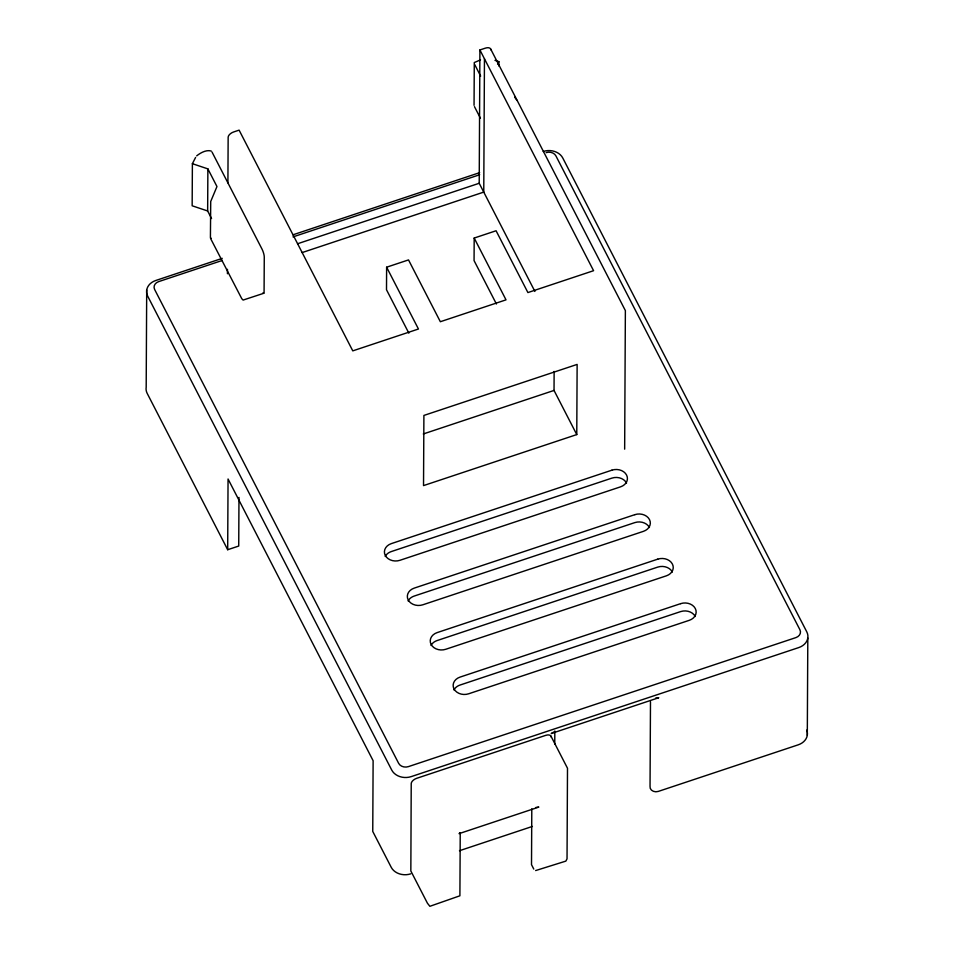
<?xml version="1.0" encoding="UTF-8"?>
<svg xmlns="http://www.w3.org/2000/svg" width="954" height="954" viewBox="0 0 954 954"><rect width="100%" height="100%" fill="white"/><g stroke="black" fill="none" stroke-linecap="round" stroke-linejoin="round"><path stroke-width="1.43" d="M474.055 105.31L474.281 62.547L480.518 59.863M146.701 290.016L146.189 387.252A14.93 12.032 0.3 0 0 147.214 393.43L227.684 549.719L238.727 546.046L238.977 497.428M195.582 157.458L192.386 163.694L192.159 205.79L207.65 210.977L211.549 218.549M207.65 210.977L207.877 168.882L192.386 163.694M227.434 273.738L227.457 269.314M227.911 182.894L228.149 137.293A5.927 3.232 -27.2 0 1 233.647 131.962L239.108 130.138L352.777 350.869L418.448 329.011L386.62 267.203L408.515 259.917L440.343 321.725L506.014 299.854L474.186 238.047L496.08 230.761L527.908 292.568L593.579 270.697L479.91 49.966L485.383 48.141A5.927 3.232 -27.2 0 1 490.833 49.823M227.684 549.719L228.054 479.003L373.121 760.708L372.752 831.435L391.223 867.305A14.93 12.032 0.3 0 0 410.745 873.84M386.62 267.203L386.501 289.754L408.849 333.149M474.186 238.047L474.066 260.609L496.414 304.004M534.908 291.435L479.206 183.275L479.91 49.966M484.453 58.79L483.761 192.1L302.108 252.583M498.823 66.017L498.847 61.652L494.971 60.364M531.795 808.849L531.509 864.658L533.775 869.07M576.765 434.583L577.134 364.416L423.898 415.431L423.528 485.598L576.765 434.583L554.035 390.436L554.131 371.428M554.751 744.358L554.823 731.002M624.655 449.155L625.371 310.599L490.654 48.976M650.485 701.631L650.044 786.346A5.974 4.818 0.3 0 0 658.26 791.426L798.224 744.824A14.93 12.032 0.3 0 0 806.726 730.096M807.299 735.284L807.811 638.047M497.571 64.156L498.847 61.652M196.667 155.872C200.495 152.807 206.326 149.528 211.228 151.03M211.335 238.345L210.417 237.701L210.715 201.497L216.963 186.543L207.877 168.882M222.246 258.355L155.776 280.488A14.93 12.032 0.3 0 0 147.715 296.193L391.736 770.069A14.93 12.032 0.3 0 0 411.257 776.604L798.725 647.587A14.93 12.032 0.3 0 0 806.786 631.87L562.777 158.006A14.93 12.032 0.3 0 0 543.255 151.471M292.95 234.815L479.623 172.662M222.306 260.442L158.662 281.621A7.465 6.022 0.3 0 0 154.631 289.479L398.653 763.355A7.465 6.022 0.3 0 0 408.407 766.622L795.886 637.606A7.465 6.022 0.3 0 0 799.917 629.747L555.908 155.884A7.465 6.022 0.3 0 0 546.141 152.616M293.009 236.89L479.683 174.737M297.553 243.759L479.206 183.275M263.769 293.283L243.115 300.069L241.779 298.709L210.524 238.393M423.29 433.963L554.035 390.436M459.458 850.718L532.38 826.438M535.981 807.418L538.831 807.084L459.065 833.641L460.233 832.639L459.9 895.794L429.872 906.3L427.44 903.223L410.84 870.978L411.222 783.639A5.927 3.232 -27.2 0 1 416.707 778.309L545.724 735.355A5.927 3.232 -27.2 0 1 551.173 737.048M535.647 870.561L565.853 861.116L567.034 858.838L567.499 768.244L550.995 736.202M514.755 97.248L517.008 100.48M474.687 64.526L480.649 76.117M474.46 106.633L480.434 118.213M212.003 151.996L262.016 249.113A5.927 1.359 71.6 0 1 264.27 257.043L264.079 292.127A5.927 1.359 71.6 0 1 262.934 292.95M553.642 732.016A5.974 4.818 0.3 0 1 551.197 733.531L658.749 697.72A5.974 4.818 0.3 0 1 655.684 698.042M626.528 483.022A11.198 9.027 0.3 0 0 611.896 478.121L391.271 551.579A11.198 9.027 0.3 0 0 385.213 556.456M695.263 616.499A11.198 9.027 0.3 0 0 680.631 611.597L460.007 685.055A11.198 9.027 0.3 0 0 453.949 689.945M672.355 572.006A11.198 9.027 0.3 0 0 657.723 567.105L437.087 640.563A11.198 9.027 0.3 0 0 431.041 645.441M649.447 527.514A11.198 9.027 0.3 0 0 634.804 522.613L414.179 596.071A11.198 9.027 0.3 0 0 408.121 600.948M611.931 470.167L391.307 543.625A11.198 9.027 0.3 0 0 385.261 555.407A11.198 9.027 0.3 0 0 399.905 560.308L620.529 486.85A11.198 9.027 0.3 0 0 626.575 475.056A11.198 9.027 0.3 0 0 611.931 470.167M634.851 514.659L414.227 588.117A11.198 9.027 0.3 0 0 408.181 599.899A11.198 9.027 0.3 0 0 422.813 604.8L643.437 531.342A11.198 9.027 0.3 0 0 649.483 519.56A11.198 9.027 0.3 0 0 634.851 514.659M657.759 559.151L437.135 632.609A11.198 9.027 0.3 0 0 431.089 644.391A11.198 9.027 0.3 0 0 445.721 649.292L666.357 575.834A11.198 9.027 0.3 0 0 672.403 564.052A11.198 9.027 0.3 0 0 657.759 559.151M680.667 603.643L460.043 677.101A11.198 9.027 0.3 0 0 453.997 688.895A11.198 9.027 0.3 0 0 468.641 693.796L689.265 620.327A11.198 9.027 0.3 0 0 695.311 608.545A11.198 9.027 0.3 0 0 680.667 603.643"/></g></svg>
